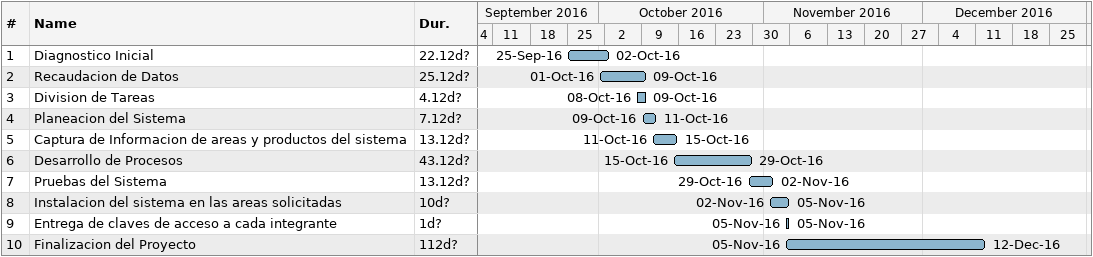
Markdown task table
| ID | Task | Duration | Start | Finish |
|---|---|---|---|---|
| 1 | Diagnostico Inicial | 22.12d? | 2016-09-25 | 2016-10-02 |
| 2 | Recaudacion de Datos | 25.12d? | 2016-10-01 | 2016-10-09 |
| 3 | Division de Tareas | 4.12d? | 2016-10-08 | 2016-10-09 |
| 4 | Planeacion del Sistema | 7.12d? | 2016-10-09 | 2016-10-11 |
| 5 | Captura de Informacion de areas y productos del sistema | 13.12d? | 2016-10-11 | 2016-10-15 |
| 6 | Desarrollo de Procesos | 43.12d? | 2016-10-15 | 2016-10-29 |
| 7 | Pruebas del Sistema | 13.12d? | 2016-10-29 | 2016-11-02 |
| 8 | Instalacion del sistema en las areas solicitadas | 10d? | 2016-11-02 | 2016-11-05 |
| 9 | Entrega de claves de acceso a cada integrante | 1d? | 2016-11-05 | 2016-11-05 |
| 10 | Finalizacion del Proyecto | 112d? | 2016-11-05 | 2016-12-12 |
